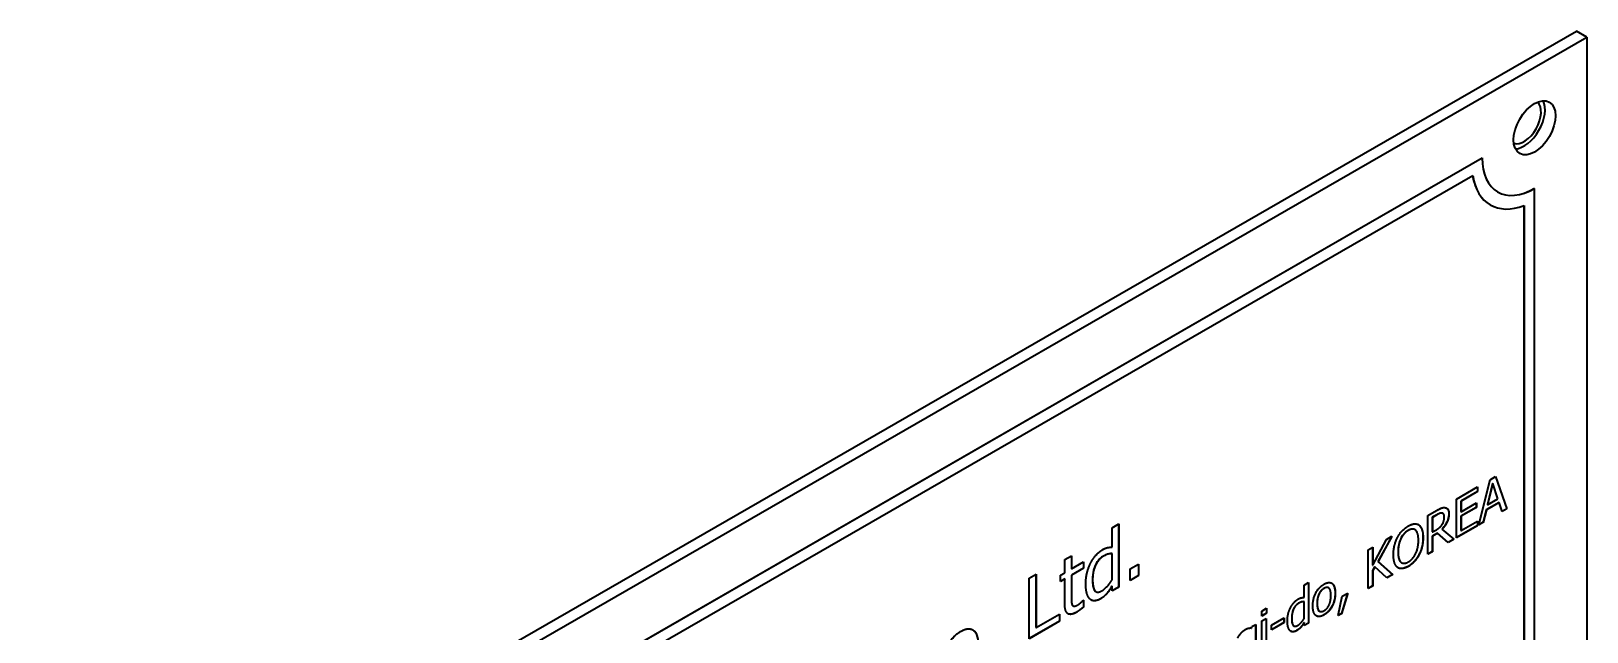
# Model space of a CAD drawing. Header units: inches. Extents: x 0 to 4752, y 0 to 3360.
# Drawn here: x 4255.5 to 4339.5, y 2319.2 to 2351.6 of the extents above; entities that cross this region are included whole.
import ezdxf

# ---------------------------------------------------------------- set-up
doc = ezdxf.new("R2010")
doc.units = ezdxf.units.IN
doc.header["$MEASUREMENT"] = 0
doc.layers.add('POWER SUPPLY CASE OUTLINE$0$가시적인 것(ISO)', color=3, linetype='Continuous', lineweight=40)
doc.layers.add('POWER SUPPLY CASE OUTLINE$0$가시적인 좁은 것(ISO)', color=3, linetype='Continuous', lineweight=35)

msp = doc.modelspace()

# ---------------------------------------------------------------- linework, layer by layer
at = {"layer": 'POWER SUPPLY CASE OUTLINE$0$가시적인 것(ISO)'}
for p, q in [((4254.122, 2302.779), (4338.974, 2351.642)), ((4254.687, 2302.453), (4339.54, 2351.316)), ((4339.54, 2351.316), (4338.974, 2351.642)), ((4339.54, 2351.316), (4339.54, 2289.183)), ((4260.344, 2302.44), (4333.883, 2344.789)), ((4333.889, 2344.785), (4260.35, 2302.437)), ((4333.883, 2344.789), (4333.889, 2344.785)), ((4260.868, 2302.082), (4333.371, 2343.833)), ((4336.712, 2343.147), (4336.717, 2343.144)), ((4336.717, 2294.091), (4336.717, 2343.144)), ((4334.316, 2342.258), (4334.322, 2342.255)), ((4336.146, 2294.368), (4336.146, 2342.217)), ((4336.152, 2342.219), (4336.152, 2294.365)), ((4332.499, 2326.358), (4333.631, 2327.01)), ((4333.625, 2327.007), (4333.625, 2326.766)), ((4333.631, 2327.01), (4333.631, 2326.763)), ((4333.7, 2324.957), (4334.31, 2327.401)), ((4334.447, 2327.202), (4334.168, 2326.056)), ((4334.453, 2327.198), (4334.174, 2326.053)), ((4334.31, 2327.401), (4334.607, 2327.572)), ((4334.447, 2327.202), (4334.453, 2327.198)), ((4334.733, 2326.374), (4334.453, 2327.198)), ((4334.603, 2327.57), (4335.211, 2325.834)), ((4334.607, 2327.572), (4335.217, 2325.831)), ((4332.499, 2324.265), (4332.499, 2326.358)), ((4333.625, 2326.766), (4332.733, 2326.252)), ((4332.733, 2326.252), (4332.733, 2325.679)), ((4332.733, 2326.252), (4332.739, 2326.249)), ((4333.631, 2326.763), (4332.739, 2326.249)), ((4332.739, 2326.249), (4332.739, 2325.676)), ((4332.739, 2325.676), (4333.571, 2326.155)), ((4333.565, 2326.152), (4333.565, 2325.91)), ((4333.571, 2326.155), (4333.571, 2325.907)), ((4333.625, 2326.766), (4333.631, 2326.763)), ((4334.793, 2326.178), (4334.102, 2325.78)), ((4334.799, 2326.175), (4334.108, 2325.777)), ((4334.168, 2326.056), (4334.174, 2326.053)), ((4334.174, 2326.053), (4334.733, 2326.374)), ((4334.793, 2326.178), (4334.799, 2326.175)), ((4334.963, 2325.684), (4334.799, 2326.175)), ((4330.954, 2325.469), (4331.42, 2325.737)), ((4330.954, 2323.376), (4330.954, 2325.469)), ((4331.428, 2325.507), (4331.189, 2325.37)), ((4331.189, 2325.37), (4331.189, 2324.583)), ((4331.189, 2325.37), (4331.194, 2325.366)), ((4331.434, 2325.504), (4331.194, 2325.366)), ((4331.194, 2325.366), (4331.194, 2324.579)), ((4331.754, 2325.587), (4331.76, 2325.584)), ((4333.565, 2325.91), (4332.733, 2325.432)), ((4332.733, 2325.679), (4332.739, 2325.676)), ((4332.733, 2325.432), (4332.733, 2324.655)), ((4332.733, 2325.432), (4332.739, 2325.428)), ((4333.571, 2325.907), (4332.739, 2325.428)), ((4332.739, 2325.428), (4332.739, 2324.651)), ((4332.739, 2324.651), (4333.631, 2325.165)), ((4333.565, 2325.91), (4333.571, 2325.907)), ((4333.625, 2325.162), (4333.625, 2324.921)), ((4333.631, 2325.165), (4333.631, 2324.917)), ((4334.102, 2325.78), (4333.938, 2325.101)), ((4334.108, 2325.777), (4333.943, 2325.097)), ((4334.102, 2325.78), (4334.108, 2325.777)), ((4335.211, 2325.834), (4334.961, 2325.69)), ((4335.217, 2325.831), (4334.963, 2325.684)), ((4335.211, 2325.834), (4335.217, 2325.831)), ((4313.886, 2324.811), (4314.244, 2325.017)), ((4313.886, 2323.751), (4313.886, 2324.811)), ((4314.238, 2325.014), (4314.238, 2321.604)), ((4314.244, 2325.017), (4314.244, 2321.601)), ((4328.993, 2324.34), (4328.249, 2322.983)), ((4329.004, 2324.346), (4328.255, 2322.98)), ((4328.711, 2324.177), (4329.004, 2324.346)), ((4330.241, 2324.71), (4330.246, 2324.706)), ((4330.467, 2324.956), (4330.473, 2324.952)), ((4331.189, 2324.583), (4331.194, 2324.579)), ((4331.465, 2324.509), (4331.189, 2324.35)), ((4331.189, 2324.35), (4331.189, 2323.518)), ((4331.189, 2324.35), (4331.194, 2324.347)), ((4331.194, 2324.579), (4331.406, 2324.701)), ((4331.47, 2324.506), (4331.194, 2324.347)), ((4331.194, 2324.347), (4331.194, 2323.514)), ((4331.465, 2324.509), (4331.47, 2324.506)), ((4332.042, 2324.003), (4331.47, 2324.506)), ((4331.705, 2324.726), (4332.349, 2324.186)), ((4331.705, 2324.726), (4331.711, 2324.722)), ((4331.711, 2324.722), (4332.355, 2324.183)), ((4333.625, 2324.921), (4332.499, 2324.272)), ((4333.631, 2324.917), (4332.499, 2324.265)), ((4332.733, 2324.655), (4332.739, 2324.651)), ((4333.625, 2324.921), (4333.631, 2324.917)), ((4333.943, 2325.097), (4333.7, 2324.957)), ((4333.938, 2325.101), (4333.702, 2324.965)), ((4333.938, 2325.101), (4333.943, 2325.097)), ((4327.728, 2323.611), (4327.969, 2323.75)), ((4327.728, 2321.518), (4327.728, 2323.611)), ((4327.963, 2323.746), (4327.963, 2322.791)), ((4327.969, 2322.788), (4328.711, 2324.177)), ((4327.969, 2323.75), (4327.969, 2322.788)), ((4331.189, 2323.518), (4330.954, 2323.382)), ((4331.194, 2323.514), (4330.954, 2323.376)), ((4331.189, 2323.518), (4331.194, 2323.514)), ((4332.349, 2324.186), (4332.038, 2324.007)), ((4332.355, 2324.183), (4332.042, 2324.003)), ((4332.349, 2324.186), (4332.355, 2324.183)), ((4311.333, 2323.083), (4311.69, 2323.289)), ((4311.333, 2322.379), (4311.333, 2323.083)), ((4311.685, 2323.286), (4311.685, 2322.588)), ((4312.342, 2322.625), (4311.685, 2322.246)), ((4311.69, 2323.289), (4311.69, 2322.584)), ((4311.69, 2322.584), (4312.348, 2322.963)), ((4312.348, 2322.621), (4311.69, 2322.243)), ((4312.342, 2322.96), (4312.342, 2322.625)), ((4312.342, 2322.625), (4312.348, 2322.621)), ((4312.348, 2322.963), (4312.348, 2322.621)), ((4313.88, 2323.412), (4313.886, 2323.409)), ((4313.886, 2321.991), (4313.886, 2323.409)), ((4314.863, 2322.583), (4315.316, 2322.844)), ((4315.311, 2322.841), (4315.311, 2322.222)), ((4315.316, 2322.844), (4315.316, 2322.219)), ((4327.963, 2322.791), (4327.969, 2322.788)), ((4328.069, 2322.694), (4327.963, 2322.496)), ((4328.074, 2322.691), (4327.969, 2322.493)), ((4328.069, 2322.694), (4328.074, 2322.691)), ((4328.736, 2322.099), (4328.074, 2322.691)), ((4328.249, 2322.983), (4328.255, 2322.98)), ((4328.249, 2322.983), (4329.043, 2322.282)), ((4328.255, 2322.98), (4329.048, 2322.278)), ((4329.528, 2322.92), (4329.533, 2322.917)), ((4309.403, 2322.083), (4309.779, 2322.3)), ((4309.403, 2318.813), (4309.403, 2322.083)), ((4309.773, 2322.297), (4309.773, 2319.42)), ((4309.779, 2322.3), (4309.779, 2319.417)), ((4311.092, 2322.24), (4311.333, 2322.379)), ((4311.092, 2321.898), (4311.092, 2322.24)), ((4311.327, 2322.04), (4311.092, 2321.905)), ((4311.333, 2322.037), (4311.092, 2321.898)), ((4311.327, 2322.04), (4311.333, 2322.037)), ((4311.333, 2320.677), (4311.333, 2322.037)), ((4311.685, 2322.588), (4311.69, 2322.584)), ((4311.685, 2322.246), (4311.69, 2322.243)), ((4311.685, 2322.246), (4311.685, 2321.077)), ((4311.69, 2322.243), (4311.69, 2321.074)), ((4314.863, 2321.957), (4314.863, 2322.583)), ((4315.311, 2322.222), (4314.863, 2321.964)), ((4315.316, 2322.219), (4314.863, 2321.957)), ((4315.311, 2322.222), (4315.316, 2322.219)), ((4324.268, 2321.712), (4324.496, 2321.843)), ((4324.491, 2321.84), (4324.491, 2319.66)), ((4324.496, 2321.843), (4324.496, 2319.657)), ((4327.963, 2322.496), (4327.969, 2322.493)), ((4327.963, 2322.496), (4327.963, 2321.66)), ((4327.969, 2322.493), (4327.969, 2321.657)), ((4329.043, 2322.282), (4328.731, 2322.102)), ((4329.048, 2322.278), (4328.736, 2322.099)), ((4329.043, 2322.282), (4329.048, 2322.278)), ((4313.011, 2321.356), (4313.016, 2321.352)), ((4313.88, 2321.647), (4313.886, 2321.644)), ((4313.886, 2321.395), (4313.886, 2321.644)), ((4314.238, 2321.604), (4313.886, 2321.401)), ((4314.244, 2321.601), (4313.886, 2321.395)), ((4314.238, 2321.604), (4314.244, 2321.601)), ((4324.268, 2321.033), (4324.268, 2321.712)), ((4325.574, 2321.566), (4325.58, 2321.563)), ((4326.103, 2320.062), (4326.317, 2321.106)), ((4326.613, 2321.276), (4326.275, 2320.167)), ((4326.621, 2321.281), (4326.28, 2320.164)), ((4326.317, 2321.106), (4326.621, 2321.281)), ((4327.963, 2321.66), (4327.728, 2321.525)), ((4327.969, 2321.657), (4327.728, 2321.518)), ((4327.963, 2321.66), (4327.969, 2321.657)), ((4309.779, 2319.417), (4311.042, 2320.144)), ((4311.036, 2320.141), (4311.036, 2319.76)), ((4311.042, 2320.144), (4311.042, 2319.757)), ((4311.735, 2320.629), (4311.741, 2320.626)), ((4311.774, 2320.588), (4311.78, 2320.585)), ((4312.328, 2320.89), (4312.348, 2320.901)), ((4312.342, 2320.898), (4312.342, 2320.534)), ((4312.342, 2320.534), (4312.348, 2320.53)), ((4312.348, 2320.901), (4312.348, 2320.53)), ((4321.969, 2320.308), (4322.229, 2320.458)), ((4321.969, 2320.033), (4321.969, 2320.308)), ((4322.223, 2320.186), (4321.969, 2320.04)), ((4322.229, 2320.183), (4321.969, 2320.033)), ((4322.223, 2320.454), (4322.223, 2320.186)), ((4322.223, 2320.186), (4322.229, 2320.183)), ((4322.229, 2320.458), (4322.229, 2320.183)), ((4324.262, 2320.818), (4324.268, 2320.814)), ((4324.268, 2319.907), (4324.268, 2320.814)), ((4325.093, 2320.296), (4325.099, 2320.293)), ((4326.28, 2320.164), (4326.103, 2320.062)), ((4326.275, 2320.167), (4326.104, 2320.069)), ((4326.275, 2320.167), (4326.28, 2320.164)), ((4311.036, 2319.76), (4309.403, 2318.82)), ((4311.042, 2319.757), (4309.403, 2318.813)), ((4309.773, 2319.42), (4309.779, 2319.417)), ((4311.036, 2319.76), (4311.042, 2319.757)), ((4321.419, 2319.389), (4321.432, 2319.463)), ((4321.432, 2319.463), (4321.648, 2319.587)), ((4321.642, 2319.584), (4321.642, 2318.2)), ((4321.648, 2319.587), (4321.648, 2318.196)), ((4321.984, 2319.781), (4322.212, 2319.912)), ((4321.984, 2318.21), (4321.984, 2319.781)), ((4322.207, 2319.909), (4322.207, 2318.345)), ((4322.212, 2319.912), (4322.212, 2318.342)), ((4322.493, 2319.546), (4323.178, 2319.941)), ((4323.172, 2319.69), (4322.493, 2319.298)), ((4323.178, 2319.686), (4322.493, 2319.292)), ((4322.493, 2319.292), (4322.493, 2319.546)), ((4323.172, 2319.938), (4323.172, 2319.69)), ((4323.172, 2319.69), (4323.178, 2319.686)), ((4323.178, 2319.941), (4323.178, 2319.686)), ((4323.705, 2319.502), (4323.711, 2319.498)), ((4324.262, 2319.688), (4324.268, 2319.685)), ((4324.268, 2319.525), (4324.268, 2319.685)), ((4324.491, 2319.66), (4324.268, 2319.532)), ((4324.496, 2319.657), (4324.268, 2319.525)), ((4324.491, 2319.66), (4324.496, 2319.657))]:
    msp.add_line(p, q, dxfattribs=at)
msp.add_ellipse((4336.712, 2346.418), major_axis=(-0.799, -1.388), ratio=0.578093, dxfattribs=at)
for centre, major_axis, start_param, end_param in [((4336.146, 2346.743), (-0.799, -1.388), 0.360168, 2.781425), ((4336.146, 2346.743), (0.647, 1.124), 3.27528, 6.149498), ((4336.717, 2346.414), (-1.996, -3.466), 5.495853, 7.06665), ((4336.712, 2346.418), (-2.395, -4.16), 5.664986, 6.283185), ((4336.717, 2346.414), (-2.395, -4.16), 5.663302, 6.899202), ((4336.712, 2346.418), (-1.996, -3.466), 0.001411, 0.783464)]:
    msp.add_ellipse(centre, major_axis=major_axis, ratio=0.578093, start_param=start_param, end_param=end_param, dxfattribs=at)
for points, degree in [([(4331.42, 2325.737), (4331.576, 2325.827), (4331.786, 2325.909), (4331.881, 2325.892)], 2), ([(4331.721, 2325.598), (4331.67, 2325.608), (4331.533, 2325.562), (4331.434, 2325.504)], 2), ([(4332.086, 2325.553), (4332.086, 2325.324), (4331.884, 2324.897), (4331.711, 2324.722)], 2), ([(4331.754, 2325.587), (4331.742, 2325.594), (4331.729, 2325.599), (4331.715, 2325.602)], 3), ([(4331.836, 2325.386), (4331.836, 2325.478), (4331.78, 2325.586), (4331.721, 2325.598)], 2), ([(4331.733, 2324.998), (4331.786, 2325.086), (4331.836, 2325.278), (4331.836, 2325.386)], 2), ([(4331.881, 2325.892), (4331.976, 2325.876), (4332.086, 2325.717), (4332.086, 2325.553)], 2), ([(4329.089, 2323.349), (4329.089, 2323.611), (4329.202, 2324.077), (4329.307, 2324.281)], 2), ([(4329.307, 2324.281), (4329.412, 2324.481), (4329.707, 2324.795), (4329.889, 2324.9)], 2), ([(4329.89, 2324.66), (4329.76, 2324.584), (4329.563, 2324.366), (4329.488, 2324.211)], 2), ([(4329.889, 2324.9), (4330.074, 2325.006), (4330.37, 2325.027), (4330.473, 2324.952)], 2), ([(4330.291, 2324.673), (4330.219, 2324.74), (4330.017, 2324.732), (4329.89, 2324.66)], 2), ([(4330.439, 2324.126), (4330.439, 2324.333), (4330.361, 2324.608), (4330.291, 2324.673)], 2), ([(4330.44, 2324.973), (4330.449, 2324.968), (4330.458, 2324.962), (4330.467, 2324.956)], 3), ([(4330.473, 2324.952), (4330.575, 2324.873), (4330.69, 2324.531), (4330.69, 2324.27)], 2), ([(4331.406, 2324.701), (4331.51, 2324.761), (4331.676, 2324.899), (4331.733, 2324.998)], 2), ([(4312.735, 2322.913), (4312.852, 2323.14), (4313.18, 2323.511), (4313.361, 2323.616)], 2), ([(4313.361, 2323.616), (4313.519, 2323.707), (4313.755, 2323.76), (4313.886, 2323.751)], 2), ([(4329.488, 2324.211), (4329.417, 2324.063), (4329.34, 2323.697), (4329.34, 2323.493)], 2), ([(4329.34, 2323.493), (4329.34, 2323.081), (4329.64, 2322.816), (4329.89, 2322.96)], 2), ([(4329.89, 2322.96), (4330.141, 2323.105), (4330.439, 2323.714), (4330.439, 2324.126)], 2), ([(4330.69, 2324.27), (4330.69, 2324.016), (4330.578, 2323.539), (4330.473, 2323.34)], 2), ([(4312.465, 2321.785), (4312.465, 2322.108), (4312.609, 2322.663), (4312.735, 2322.913)], 2), ([(4313.421, 2323.271), (4313.146, 2323.113), (4312.834, 2322.456), (4312.834, 2322.005)], 2), ([(4313.886, 2323.409), (4313.753, 2323.407), (4313.542, 2323.341), (4313.421, 2323.271)], 2), ([(4329.305, 2322.667), (4329.201, 2322.746), (4329.089, 2323.091), (4329.089, 2323.349)], 2), ([(4329.889, 2322.718), (4329.706, 2322.613), (4329.412, 2322.588), (4329.305, 2322.667)], 2), ([(4330.473, 2323.34), (4330.361, 2323.129), (4330.066, 2322.821), (4329.889, 2322.718)], 2), ([(4312.683, 2320.962), (4312.58, 2321.064), (4312.465, 2321.475), (4312.465, 2321.785)], 2), ([(4312.834, 2322.005), (4312.834, 2321.571), (4313.072, 2321.25), (4313.336, 2321.401)], 2), ([(4313.336, 2321.401), (4313.476, 2321.482), (4313.76, 2321.794), (4313.886, 2321.991)], 2), ([(4324.731, 2320.578), (4324.731, 2320.971), (4325.066, 2321.6), (4325.338, 2321.757)], 2), ([(4325.338, 2321.757), (4325.614, 2321.916), (4325.944, 2321.671), (4325.944, 2321.276)], 2), ([(4311.69, 2321.074), (4311.69, 2320.888), (4311.702, 2320.691), (4311.741, 2320.626)], 2), ([(4313.254, 2320.962), (4313.079, 2320.861), (4312.786, 2320.859), (4312.683, 2320.962)], 2), ([(4313.6, 2321.248), (4313.524, 2321.163), (4313.361, 2321.024), (4313.254, 2320.962)], 2), ([(4313.886, 2321.644), (4313.804, 2321.517), (4313.682, 2321.341), (4313.6, 2321.248)], 2), ([(4323.531, 2320.497), (4323.606, 2320.642), (4323.816, 2320.88), (4323.932, 2320.947)], 2), ([(4323.932, 2320.947), (4324.033, 2321.005), (4324.184, 2321.039), (4324.268, 2321.033)], 2), ([(4325.338, 2321.529), (4325.161, 2321.427), (4324.967, 2321.019), (4324.967, 2320.714)], 2), ([(4325.708, 2321.14), (4325.708, 2321.446), (4325.516, 2321.632), (4325.338, 2321.529)], 2), ([(4325.944, 2321.276), (4325.944, 2320.879), (4325.614, 2320.257), (4325.338, 2320.098)], 2), ([(4325.338, 2320.325), (4325.514, 2320.427), (4325.708, 2320.838), (4325.708, 2321.14)], 2), ([(4311.952, 2320.233), (4311.661, 2320.066), (4311.333, 2320.261), (4311.333, 2320.677)], 2), ([(4311.735, 2320.629), (4311.745, 2320.611), (4311.758, 2320.597), (4311.774, 2320.588)], 3), ([(4311.741, 2320.626), (4311.773, 2320.568), (4311.917, 2320.574), (4312.041, 2320.645)], 2), ([(4312.348, 2320.53), (4312.247, 2320.441), (4312.041, 2320.285), (4311.952, 2320.233)], 2), ([(4312.041, 2320.645), (4312.128, 2320.695), (4312.291, 2320.85), (4312.328, 2320.89)], 2), ([(4323.358, 2319.775), (4323.358, 2319.982), (4323.451, 2320.337), (4323.531, 2320.497)], 2), ([(4323.97, 2320.726), (4323.794, 2320.625), (4323.594, 2320.204), (4323.594, 2319.916)], 2), ([(4324.268, 2320.814), (4324.183, 2320.813), (4324.048, 2320.771), (4323.97, 2320.726)], 2), ([(4325.338, 2320.098), (4325.055, 2319.935), (4324.731, 2320.194), (4324.731, 2320.578)], 2), ([(4324.967, 2320.714), (4324.967, 2320.417), (4325.161, 2320.223), (4325.338, 2320.325)], 2), ([(4305.706, 2319.207), (4306.137, 2319.455), (4306.652, 2319.074), (4306.652, 2318.456)], 2), ([(4320.684, 2318.866), (4320.76, 2319.01), (4320.97, 2319.241), (4321.081, 2319.305)], 2), ([(4321.081, 2319.305), (4321.187, 2319.366), (4321.341, 2319.397), (4321.419, 2319.389)], 2), ([(4323.497, 2319.248), (4323.431, 2319.314), (4323.358, 2319.577), (4323.358, 2319.775)], 2), ([(4323.863, 2319.248), (4323.751, 2319.184), (4323.563, 2319.183), (4323.497, 2319.248)], 2), ([(4323.594, 2319.916), (4323.594, 2319.638), (4323.747, 2319.432), (4323.916, 2319.53)], 2), ([(4324.084, 2319.432), (4324.036, 2319.377), (4323.932, 2319.288), (4323.863, 2319.248)], 2), ([(4323.916, 2319.53), (4324.005, 2319.581), (4324.187, 2319.781), (4324.268, 2319.907)], 2), ([(4324.268, 2319.685), (4324.215, 2319.604), (4324.137, 2319.491), (4324.084, 2319.432)], 2), ([(4304.757, 2317.365), (4304.757, 2317.979), (4305.279, 2318.962), (4305.706, 2319.207)], 2)]:
    msp.add_open_spline(points, degree=degree, dxfattribs=at)
for points, knots in [([(4331.715, 2325.602), (4331.679, 2325.608), (4331.638, 2325.602), (4331.565, 2325.578), (4331.514, 2325.557), (4331.428, 2325.507)], [-0.1096687, -0.1096687, -0.1096687, -0.1096687, -0.0458841, -0.0458841, 0, 0, 0, 0]), ([(4332.081, 2325.556), (4332.081, 2325.506), (4332.077, 2325.453), (4332.061, 2325.349), (4332.049, 2325.298), (4332, 2325.147), (4331.956, 2325.061), (4331.853, 2324.892), (4331.783, 2324.804), (4331.705, 2324.726)], [-0.1073122, -0.1073122, -0.1073122, -0.1073122, -0.0901283, -0.0901283, -0.0742329, -0.0742329, -0.0438127, -0.0438127, 0, 0, 0, 0]), ([(4331.955, 2325.867), (4331.963, 2325.862), (4331.971, 2325.857), (4332.008, 2325.828), (4332.032, 2325.797), (4332.072, 2325.701), (4332.081, 2325.63), (4332.081, 2325.556)], [-0.06474212, -0.06474212, -0.06474212, -0.06474212, -0.05873914, -0.05873914, -0.0341321, -0.0341321, 0, 0, 0, 0]), ([(4329.885, 2324.663), (4329.837, 2324.635), (4329.789, 2324.603), (4329.689, 2324.517), (4329.65, 2324.473), (4329.568, 2324.371), (4329.522, 2324.295), (4329.483, 2324.214)], [-0.06417093, -0.06417093, -0.06417093, -0.06417093, -0.05011322, -0.05011322, -0.03373142, -0.03373142, 0, 0, 0, 0]), ([(4330.241, 2324.71), (4330.227, 2324.717), (4330.213, 2324.723), (4330.166, 2324.739), (4330.132, 2324.742), (4330.027, 2324.732), (4329.957, 2324.704), (4329.885, 2324.663)], [-0.06978956, -0.06978956, -0.06978956, -0.06978956, -0.05975243, -0.05975243, -0.03820493, -0.03820493, 0, 0, 0, 0]), ([(4330.467, 2324.956), (4330.546, 2324.894), (4330.595, 2324.8), (4330.669, 2324.58), (4330.684, 2324.43), (4330.684, 2324.273)], [-0.1261355, -0.1261355, -0.1261355, -0.1261355, -0.0717246, -0.0717246, 0, 0, 0, 0]), ([(4329.483, 2324.214), (4329.43, 2324.105), (4329.395, 2323.992), (4329.355, 2323.797), (4329.335, 2323.668), (4329.335, 2323.496)], [-0.1789326, -0.1789326, -0.1789326, -0.1789326, -0.0787515, -0.0787515, 0, 0, 0, 0]), ([(4329.335, 2323.496), (4329.335, 2323.407), (4329.34, 2323.319), (4329.365, 2323.17), (4329.383, 2323.105), (4329.449, 2322.975), (4329.494, 2322.94), (4329.528, 2322.92)], [-0.13348565, -0.13348565, -0.13348565, -0.13348565, -0.11285313, -0.11285313, -0.09521007, -0.09521007, -0.07037467, -0.07037467, -0.07037467, -0.07037467]), ([(4330.684, 2324.273), (4330.684, 2324.018), (4330.643, 2323.825), (4330.574, 2323.578), (4330.528, 2323.459), (4330.467, 2323.343)], [-0.1017254, -0.1017254, -0.1017254, -0.1017254, -0.0492853, -0.0492853, 0, 0, 0, 0]), ([(4313.415, 2323.274), (4313.371, 2323.249), (4313.327, 2323.219), (4313.244, 2323.151), (4313.205, 2323.114), (4313.109, 2323.004), (4313.057, 2322.928), (4312.947, 2322.721), (4312.91, 2322.605), (4312.843, 2322.344), (4312.828, 2322.167), (4312.828, 2322.009)], [-0.1620978, -0.1620978, -0.1620978, -0.1620978, -0.1464054, -0.1464054, -0.1317658, -0.1317658, -0.1080599, -0.1080599, -0.072613, -0.072613, 0, 0, 0, 0]), ([(4313.88, 2323.412), (4313.806, 2323.411), (4313.723, 2323.402), (4313.599, 2323.364), (4313.524, 2323.337), (4313.415, 2323.274)], [-0.1670113, -0.1670113, -0.1670113, -0.1670113, -0.0578517, -0.0578517, 0, 0, 0, 0]), ([(4329.883, 2322.722), (4329.818, 2322.684), (4329.753, 2322.654), (4329.631, 2322.613), (4329.574, 2322.603), (4329.451, 2322.601), (4329.39, 2322.616), (4329.336, 2322.647)], [-0.1163961, -0.1163961, -0.1163961, -0.1163961, -0.0820659, -0.0820659, -0.0500318, -0.0500318, -0.0094393, -0.0094393, -0.0094393, -0.0094393]), ([(4330.467, 2323.343), (4330.431, 2323.275), (4330.391, 2323.209), (4330.289, 2323.066), (4330.238, 2323.01), (4330.105, 2322.87), (4329.995, 2322.786), (4329.883, 2322.722)], [-0.09005279, -0.09005279, -0.09005279, -0.09005279, -0.07665114, -0.07665114, -0.05930061, -0.05930061, 0, 0, 0, 0]), ([(4312.828, 2322.009), (4312.828, 2321.894), (4312.835, 2321.778), (4312.866, 2321.593), (4312.888, 2321.514), (4312.953, 2321.398), (4312.985, 2321.371), (4313.011, 2321.356)], [-0.13236792, -0.13236792, -0.13236792, -0.13236792, -0.10413362, -0.10413362, -0.08150014, -0.08150014, -0.06216156, -0.06216156, -0.06216156, -0.06216156]), ([(4325.75, 2321.812), (4325.753, 2321.811), (4325.755, 2321.809), (4325.802, 2321.779), (4325.848, 2321.733), (4325.924, 2321.545), (4325.939, 2321.414), (4325.939, 2321.279)], [-0.116905, -0.116905, -0.116905, -0.116905, -0.1136226, -0.1136226, -0.0617594, -0.0617594, 0, 0, 0, 0]), ([(4311.685, 2321.077), (4311.685, 2320.897), (4311.689, 2320.812), (4311.696, 2320.721), (4311.71, 2320.67), (4311.735, 2320.629)], [-0.04371888, -0.04371888, -0.04371888, -0.04371888, -0.02866462, -0.02866462, 0, 0, 0, 0]), ([(4313.248, 2320.965), (4313.182, 2320.927), (4313.117, 2320.899), (4312.992, 2320.865), (4312.933, 2320.86), (4312.833, 2320.872), (4312.791, 2320.885), (4312.754, 2320.907)], [-0.11764779, -0.11764779, -0.11764779, -0.11764779, -0.08296211, -0.08296211, -0.04934341, -0.04934341, -0.02094101, -0.02094101, -0.02094101, -0.02094101]), ([(4313.594, 2321.252), (4313.522, 2321.17), (4313.464, 2321.12), (4313.376, 2321.045), (4313.31, 2321.001), (4313.248, 2320.965)], [-0.04810751, -0.04810751, -0.04810751, -0.04810751, -0.0331323, -0.0331323, 0, 0, 0, 0]), ([(4313.88, 2321.647), (4313.833, 2321.575), (4313.786, 2321.503), (4313.693, 2321.368), (4313.644, 2321.308), (4313.594, 2321.252)], [-0.0616829, -0.0616829, -0.0616829, -0.0616829, -0.02926934, -0.02926934, 0, 0, 0, 0]), ([(4325.333, 2321.533), (4325.303, 2321.516), (4325.273, 2321.495), (4325.217, 2321.449), (4325.191, 2321.424), (4325.13, 2321.352), (4325.099, 2321.305), (4325.046, 2321.203), (4325.019, 2321.139), (4324.97, 2320.938), (4324.962, 2320.82), (4324.962, 2320.717)], [-0.1718603, -0.1718603, -0.1718603, -0.1718603, -0.1450483, -0.1450483, -0.1202898, -0.1202898, -0.083085, -0.083085, -0.0475005, -0.0475005, 0, 0, 0, 0]), ([(4325.574, 2321.566), (4325.574, 2321.566), (4325.574, 2321.566), (4325.546, 2321.583), (4325.513, 2321.589), (4325.43, 2321.58), (4325.382, 2321.561), (4325.333, 2321.533)], [-0.04733155, -0.04733155, -0.04733155, -0.04733155, -0.04729209, -0.04729209, -0.02585599, -0.02585599, 0, 0, 0, 0]), ([(4325.939, 2321.279), (4325.939, 2321.202), (4325.934, 2321.121), (4325.912, 2320.966), (4325.896, 2320.89), (4325.85, 2320.738), (4325.812, 2320.636), (4325.697, 2320.437), (4325.639, 2320.359), (4325.498, 2320.211), (4325.416, 2320.149), (4325.333, 2320.101)], [-0.2344064, -0.2344064, -0.2344064, -0.2344064, -0.1790611, -0.1790611, -0.1302839, -0.1302839, -0.0811533, -0.0811533, -0.0439624, -0.0439624, 0, 0, 0, 0]), ([(4311.946, 2320.236), (4311.884, 2320.201), (4311.822, 2320.172), (4311.708, 2320.136), (4311.656, 2320.128), (4311.559, 2320.135), (4311.523, 2320.148), (4311.497, 2320.163)], [-0.1479923, -0.1479923, -0.1479923, -0.1479923, -0.13078299, -0.13078299, -0.11533427, -0.11533427, -0.09988763, -0.09988763, -0.09988763, -0.09988763]), ([(4312.342, 2320.534), (4312.254, 2320.455), (4312.183, 2320.399), (4312.075, 2320.318), (4312.01, 2320.273), (4311.946, 2320.236)], [-0.05776976, -0.05776976, -0.05776976, -0.05776976, -0.03400197, -0.03400197, 0, 0, 0, 0]), ([(4323.964, 2320.729), (4323.936, 2320.713), (4323.908, 2320.694), (4323.855, 2320.65), (4323.83, 2320.627), (4323.768, 2320.556), (4323.735, 2320.508), (4323.665, 2320.375), (4323.641, 2320.301), (4323.598, 2320.134), (4323.589, 2320.021), (4323.589, 2319.919)], [-0.1037426, -0.1037426, -0.1037426, -0.1037426, -0.0936994, -0.0936994, -0.0843301, -0.0843301, -0.0691583, -0.0691583, -0.0464723, -0.0464723, 0, 0, 0, 0]), ([(4324.262, 2320.818), (4324.214, 2320.817), (4324.161, 2320.811), (4324.082, 2320.787), (4324.034, 2320.769), (4323.964, 2320.729)], [-0.1068872, -0.1068872, -0.1068872, -0.1068872, -0.0370251, -0.0370251, 0, 0, 0, 0]), ([(4325.333, 2320.101), (4325.288, 2320.075), (4325.243, 2320.054), (4325.157, 2320.023), (4325.117, 2320.014), (4325.021, 2320.007), (4324.969, 2320.018), (4324.924, 2320.043)], [-0.2485918, -0.2485918, -0.2485918, -0.2485918, -0.2102442, -0.2102442, -0.174715, -0.174715, -0.1206371, -0.1206371, -0.1206371, -0.1206371]), ([(4324.962, 2320.717), (4324.962, 2320.648), (4324.966, 2320.58), (4324.985, 2320.467), (4324.998, 2320.419), (4325.044, 2320.331), (4325.072, 2320.309), (4325.093, 2320.296)], [-0.09215979, -0.09215979, -0.09215979, -0.09215979, -0.07620997, -0.07620997, -0.06294949, -0.06294949, -0.04700202, -0.04700202, -0.04700202, -0.04700202]), ([(4306.35, 2319.293), (4306.355, 2319.29), (4306.36, 2319.287), (4306.433, 2319.241), (4306.505, 2319.167), (4306.624, 2318.874), (4306.647, 2318.67), (4306.647, 2318.46)], [-0.1832824, -0.1832824, -0.1832824, -0.1832824, -0.1775353, -0.1775353, -0.0964991, -0.0964991, 0, 0, 0, 0]), ([(4323.857, 2319.251), (4323.815, 2319.227), (4323.773, 2319.209), (4323.693, 2319.188), (4323.656, 2319.184), (4323.592, 2319.192), (4323.566, 2319.2), (4323.542, 2319.213)], [-0.07529458, -0.07529458, -0.07529458, -0.07529458, -0.05309575, -0.05309575, -0.03157978, -0.03157978, -0.01366022, -0.01366022, -0.01366022, -0.01366022]), ([(4323.589, 2319.919), (4323.589, 2319.846), (4323.593, 2319.772), (4323.613, 2319.653), (4323.627, 2319.603), (4323.669, 2319.528), (4323.689, 2319.511), (4323.705, 2319.502)], [-0.08471547, -0.08471547, -0.08471547, -0.08471547, -0.06664552, -0.06664552, -0.05216009, -0.05216009, -0.0397834, -0.0397834, -0.0397834, -0.0397834]), ([(4324.079, 2319.435), (4324.033, 2319.383), (4323.996, 2319.351), (4323.939, 2319.302), (4323.897, 2319.274), (4323.857, 2319.251)], [-0.03078881, -0.03078881, -0.03078881, -0.03078881, -0.02120467, -0.02120467, 0, 0, 0, 0]), ([(4324.262, 2319.688), (4324.232, 2319.642), (4324.202, 2319.596), (4324.142, 2319.51), (4324.111, 2319.471), (4324.079, 2319.435)], [-0.03947705, -0.03947705, -0.03947705, -0.03947705, -0.01873238, -0.01873238, 0, 0, 0, 0])]:
    msp.add_open_spline(points, degree=3, knots=knots, dxfattribs=at)
at = {"layer": 'POWER SUPPLY CASE OUTLINE$0$가시적인 좁은 것(ISO)'}
for p, q in [((4331.428, 2325.507), (4331.434, 2325.504)), ((4331.715, 2325.602), (4331.721, 2325.598)), ((4332.081, 2325.556), (4332.086, 2325.553)), ((4329.885, 2324.663), (4329.89, 2324.66)), ((4329.335, 2323.496), (4329.34, 2323.493)), ((4329.483, 2324.214), (4329.488, 2324.211)), ((4330.684, 2324.273), (4330.69, 2324.27)), ((4313.415, 2323.274), (4313.421, 2323.271)), ((4329.883, 2322.722), (4329.889, 2322.718)), ((4330.467, 2323.343), (4330.473, 2323.34)), ((4312.828, 2322.009), (4312.834, 2322.005)), ((4311.685, 2321.077), (4311.69, 2321.074)), ((4313.248, 2320.965), (4313.254, 2320.962)), ((4313.594, 2321.252), (4313.6, 2321.248)), ((4325.333, 2321.533), (4325.338, 2321.529)), ((4325.939, 2321.279), (4325.944, 2321.276)), ((4311.946, 2320.236), (4311.952, 2320.233)), ((4323.964, 2320.729), (4323.97, 2320.726)), ((4324.962, 2320.717), (4324.967, 2320.714)), ((4325.333, 2320.101), (4325.338, 2320.098)), ((4323.589, 2319.919), (4323.594, 2319.916)), ((4323.857, 2319.251), (4323.863, 2319.248)), ((4324.079, 2319.435), (4324.084, 2319.432))]:
    msp.add_line(p, q, dxfattribs=at)

doc.saveas('drawing.dxf')
